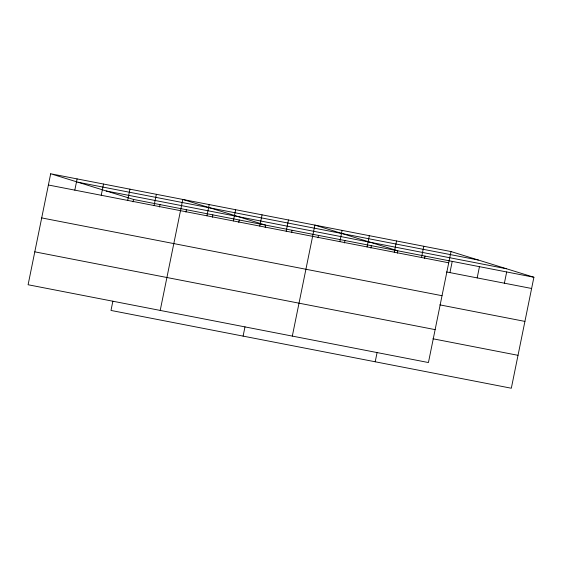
<?xml version="1.0" encoding="UTF-8"?>
<svg xmlns="http://www.w3.org/2000/svg" width="562" height="562" viewBox="0 0 562 562"><rect width="100%" height="100%" fill="white"/><g stroke="black" fill="none" stroke-linecap="round" stroke-linejoin="round"><path stroke-width="0.84" d="M50.678 173.77L28.1 284.751L428.434 362.546L451.012 251.558L50.678 173.77L133.566 199.454L533.9 277.249L511.322 388.23L110.988 310.442L112.878 301.155M74.816 190.132L77.099 178.906M101.237 195.267L103.52 184.034M127.658 200.402L129.948 189.169M133.082 201.863L133.566 199.454M154.079 205.537L156.369 194.304M159.503 206.999L159.994 204.589M160.212 310.421L182.791 199.44L265.678 225.13L265.187 227.533M185.924 212.134L186.415 209.724M206.928 215.808L209.212 204.575M212.345 217.269L212.836 214.86M233.349 220.943L235.633 209.71M238.766 222.397L239.257 219.995M259.77 226.072L262.054 214.839M243.1 336.111L244.99 326.824M286.191 231.207L288.475 219.974M291.608 232.668L292.1 230.265M292.317 336.097L314.896 225.109L397.791 250.8L397.299 253.209M318.029 237.803L318.521 235.394M339.834 241.632L342.118 230.399M344.457 242.939L344.942 240.529M367.056 246.922L369.346 235.689M370.878 248.074L371.363 245.664M394.278 252.212L396.568 240.979M375.205 361.78L377.095 352.5M421.5 257.501L423.79 246.268M424.521 258.499L425.012 256.089M449.944 272.612L452.234 261.379M477.173 277.902L479.456 266.669M504.395 283.192L506.678 271.959M78.034 182.243L478.367 260.037M106.218 190.982L506.545 268.769M48.395 185.003L448.729 262.791M446.544 271.952L531.617 288.482M41.7 217.916L442.027 295.71M439.849 304.871L524.915 321.401M34.795 251.832L435.128 329.627M432.944 338.781L518.016 355.317M451.012 251.558L533.9 277.249"/></g></svg>
